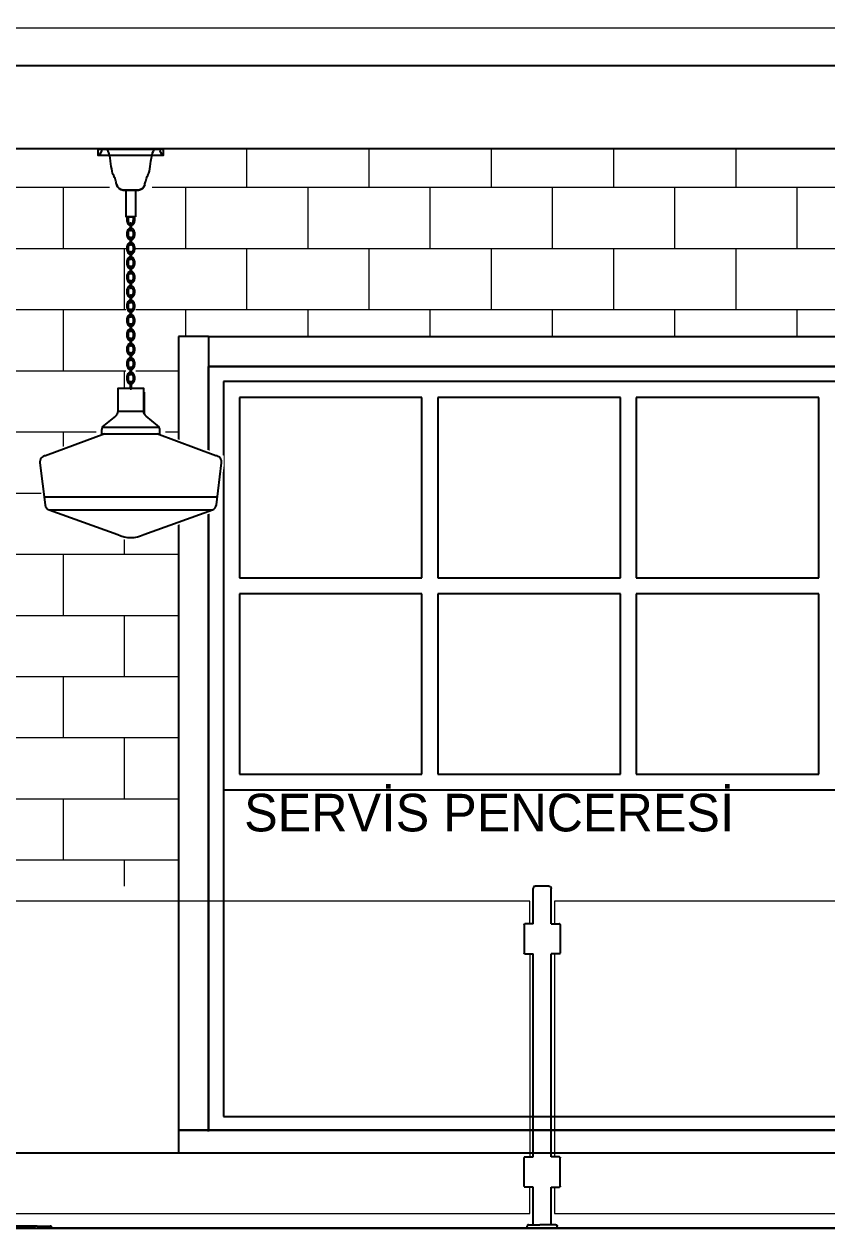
# Model space of a CAD drawing. Header units: millimetres. Extents: x 106699 to 122058, y 158555 to 162844.
# Drawn here: x 108671.4 to 108778.1, y 160834.8 to 160995.9 of the extents above; entities that cross this region are included whole.
import ezdxf

# ---------------------------------------------------------------- set-up
doc = ezdxf.new("R2010")
doc.units = ezdxf.units.MM
for name, color, linetype, lineweight in [('300_Z4_STR_F03$0$AUDIT_D_220920114151-103', 251, 'Continuous', 5), ('ahsap gorunus arka kalın', 43, 'Continuous', 9), ('ahsap kesit on', 40, 'Continuous', 20), ('cam gorunus on', 142, 'Continuous', 15), ('no3_yazı tefriş', 152, 'Continuous', 0)]:
    doc.layers.add(name, color=color, linetype=linetype, lineweight=lineweight)
doc.layers.add('S2000-002 Çizgi', color=7, linetype='Continuous')
doc.styles.get("Standard").update_dxf_attribs({"font": 'arial.ttf'})

# ---------------------------------------------------------------- blocks, each defined once
blk = doc.blocks.new('A$C254879b2')
at = {"layer": 'S2000-002 Çizgi', "color": 8, "true_color": 0x7a7a7a}
for p, q in [((490.53, 210), (486.53, 210)), ((486.53, 210), (486.53, 104.5)), ((490.53, 210), (490.53, 206)), ((490.53, 210), (628.53, 210)), ((490.53, 206), (628.53, 206)), ((490.53, 104.33), (490.53, 206)), ((490.53, 206), (490.53, 104.5)), ((628.53, 206), (490.53, 206)), ((626.53, 204), (492.53, 204)), ((492.53, 204), (492.53, 149.69)), ((626.53, 204), (492.53, 204)), ((492.53, 204), (492.53, 106.33)), ((494.65, 201.88), (494.65, 177.91)), ((518.9, 201.88), (494.65, 201.88)), ((518.9, 177.91), (518.9, 201.88)), ((545.28, 201.88), (521.03, 201.88)), ((521.03, 201.88), (521.03, 177.91)), ((545.28, 177.91), (545.28, 201.88)), ((547.4, 201.88), (547.4, 177.91)), ((571.65, 201.88), (547.4, 201.88)), ((571.65, 177.91), (571.65, 201.88)), ((494.65, 177.91), (518.9, 177.91)), ((521.03, 177.91), (545.28, 177.91)), ((547.4, 177.91), (571.65, 177.91)), ((494.65, 175.79), (494.65, 151.81)), ((518.9, 175.79), (494.65, 175.79)), ((518.9, 151.81), (518.9, 175.79)), ((521.03, 175.79), (521.03, 151.81)), ((545.28, 175.79), (521.03, 175.79)), ((545.28, 151.81), (545.28, 175.79)), ((547.4, 175.79), (547.4, 151.81)), ((571.65, 175.79), (547.4, 175.79)), ((571.65, 151.81), (571.65, 175.79)), ((494.65, 151.81), (518.9, 151.81)), ((521.03, 151.81), (545.28, 151.81)), ((547.4, 151.81), (571.65, 151.81)), ((626.53, 149.69), (492.53, 149.69)), ((492.53, 106.33), (626.53, 106.33)), ((486.53, 104.5), (632.53, 104.5)), ((451.77, 101.5), (672.53, 101.5)), ((467.76, 91.75), (451.77, 91.75)), ((467.54, 91.5), (451.77, 91.5)), ((467.54, 91.5), (469.74, 91.5)), ((467.76, 91.75), (469.49, 91.75)), ((672.33, 91.5), (469.74, 91.5))]:
    blk.add_line(p, q, dxfattribs=at)
blk.add_lwpolyline([(486.53, 101.5), (632.53, 101.5), (632.53, 104.5), (486.53, 104.5)], close=True, dxfattribs=at)
blk.add_arc((469.49, 91.5), 0.25, 359.9938, 90, dxfattribs=at)
blk = doc.blocks.new('A$Cfe531ae8')
for p, q in [((345.11, 136.89), (345.07, 136.83)), ((345.16, 136.93), (345.11, 136.89)), ((345.21, 136.97), (345.16, 136.93)), ((345.21, 136.97), (345.22, 136.97)), ((345.28, 136.99), (345.22, 136.97)), ((345.28, 136.99), (345.31, 136.99)), ((345.34, 137), (345.31, 136.99)), ((347.14, 137), (345.34, 137)), ((347.14, 137), (347.18, 136.99)), ((347.18, 136.99), (347.21, 136.99)), ((347.26, 136.97), (347.21, 136.99)), ((347.26, 136.97), (347.27, 136.97)), ((347.27, 136.97), (347.33, 136.93)), ((347.33, 136.93), (347.38, 136.89)), ((347.38, 136.89), (347.41, 136.83)), ((345.05, 136.77), (345.04, 136.7)), ((345.04, 132), (345.04, 136.7)), ((345.07, 136.83), (345.05, 136.77)), ((347.41, 136.83), (347.43, 136.77)), ((347.43, 136.77), (347.44, 136.7)), ((347.44, 132), (347.44, 136.7)), ((343.84, 131.92), (343.85, 131.94)), ((343.84, 131.9), (343.84, 131.92)), ((343.84, 131.9), (343.84, 128.1)), ((343.85, 131.94), (343.86, 131.96)), ((343.86, 131.96), (343.88, 131.98)), ((343.88, 131.98), (343.9, 131.99)), ((343.91, 131.99), (343.9, 131.99)), ((343.91, 131.99), (343.92, 132)), ((343.93, 132), (343.92, 132)), ((343.93, 132), (343.94, 132)), ((343.94, 132), (343.94, 132)), ((343.95, 132), (343.94, 132)), ((343.95, 132), (343.95, 132)), ((343.95, 132), (343.95, 132)), ((345.04, 132), (343.95, 132)), ((347.44, 132), (348.53, 132)), ((348.53, 132), (348.53, 132)), ((348.53, 132), (348.53, 132)), ((348.53, 132), (348.54, 132)), ((348.54, 132), (348.55, 132)), ((348.56, 132), (348.55, 132)), ((348.57, 131.99), (348.56, 132)), ((348.56, 132), (348.56, 132)), ((348.57, 131.99), (348.59, 131.99)), ((348.6, 131.98), (348.59, 131.99)), ((348.62, 131.96), (348.6, 131.98)), ((348.63, 131.94), (348.62, 131.96)), ((348.64, 131.92), (348.63, 131.94)), ((348.64, 131.9), (348.64, 131.92)), ((348.64, 131.9), (348.64, 128.1)), ((343.84, 128.08), (343.84, 128.1)), ((343.85, 128.06), (343.84, 128.08)), ((343.86, 128.04), (343.85, 128.06)), ((343.88, 128.02), (343.86, 128.04)), ((343.9, 128.01), (343.88, 128.02)), ((343.9, 128.01), (343.92, 128)), ((343.92, 128), (343.94, 128)), ((343.94, 128), (343.94, 128)), ((343.94, 128), (345.04, 128)), ((345.04, 101), (345.04, 128)), ((347.44, 101), (347.44, 128)), ((348.54, 128), (347.44, 128)), ((348.54, 128), (348.55, 128)), ((348.56, 128), (348.55, 128)), ((348.59, 128.01), (348.56, 128)), ((348.59, 128.01), (348.6, 128.02)), ((348.6, 128.02), (348.62, 128.04)), ((348.62, 128.04), (348.63, 128.06)), ((348.63, 128.06), (348.64, 128.08)), ((348.64, 128.08), (348.64, 128.1)), ((343.85, 100.94), (343.84, 100.92)), ((343.84, 100.92), (343.84, 100.9)), ((343.84, 97.1), (343.84, 100.9)), ((343.86, 100.96), (343.85, 100.94)), ((343.88, 100.98), (343.86, 100.96)), ((343.9, 100.99), (343.88, 100.98)), ((343.9, 100.99), (343.92, 101)), ((343.92, 101), (343.94, 101)), ((343.94, 101), (343.94, 101)), ((343.94, 101), (345.04, 101)), ((348.54, 101), (347.44, 101)), ((348.54, 101), (348.55, 101)), ((348.56, 101), (348.55, 101)), ((348.59, 100.99), (348.56, 101)), ((348.59, 100.99), (348.6, 100.98)), ((348.6, 100.98), (348.62, 100.96)), ((348.62, 100.96), (348.63, 100.94)), ((348.63, 100.94), (348.64, 100.92)), ((348.64, 100.92), (348.64, 100.9)), ((348.64, 97.1), (348.64, 100.9)), ((343.84, 97.1), (343.84, 97.08)), ((343.84, 97.08), (343.85, 97.06)), ((343.85, 97.06), (343.86, 97.04)), ((343.86, 97.04), (343.88, 97.02)), ((343.88, 97.02), (343.9, 97.01)), ((343.91, 97.01), (343.9, 97.01)), ((343.91, 97.01), (343.92, 97)), ((343.92, 97), (343.94, 97)), ((343.94, 97), (343.94, 97)), ((343.95, 97), (343.94, 97)), ((343.95, 97), (343.95, 97)), ((343.95, 97), (343.95, 97)), ((345.04, 97), (343.95, 97)), ((343.95, 97), (343.95, 97)), ((345.04, 92), (345.04, 97)), ((347.44, 92), (347.44, 97)), ((347.44, 97), (348.53, 97)), ((348.53, 97), (348.53, 97)), ((348.53, 97), (348.53, 97)), ((348.53, 97), (348.53, 97)), ((348.53, 97), (348.54, 97)), ((348.54, 97), (348.55, 97)), ((348.56, 97), (348.55, 97)), ((348.57, 97.01), (348.56, 97)), ((348.57, 97.01), (348.59, 97.01)), ((348.6, 97.02), (348.59, 97.01)), ((348.62, 97.04), (348.6, 97.02)), ((348.63, 97.06), (348.62, 97.04)), ((348.64, 97.08), (348.63, 97.06)), ((348.64, 97.1), (348.64, 97.08)), ((344.25, 91.84), (344.24, 91.8)), ((344.24, 91.5), (344.24, 91.8)), ((344.26, 91.89), (344.25, 91.84)), ((344.29, 91.92), (344.26, 91.89)), ((344.32, 91.96), (344.29, 91.92)), ((344.36, 91.98), (344.32, 91.96)), ((344.4, 92), (344.36, 91.98)), ((344.44, 92), (344.4, 92)), ((344.44, 92), (345.04, 92)), ((345.04, 92), (345.05, 92)), ((345.05, 92), (345.08, 92)), ((345.08, 92), (345.13, 92)), ((345.13, 92), (345.2, 92)), ((345.2, 92), (345.29, 92)), ((345.29, 92), (345.39, 92)), ((345.39, 92), (345.51, 92)), ((345.51, 92), (345.64, 92)), ((345.64, 92), (345.78, 92)), ((345.78, 92), (345.93, 92)), ((346.09, 92), (345.93, 92)), ((346.24, 92), (346.09, 92)), ((346.4, 92), (346.24, 92)), ((346.55, 92), (346.4, 92)), ((346.7, 92), (346.55, 92)), ((346.84, 92), (346.7, 92)), ((346.97, 92), (346.84, 92)), ((347.09, 92), (346.97, 92)), ((347.19, 92), (347.09, 92)), ((347.28, 92), (347.19, 92)), ((347.35, 92), (347.28, 92)), ((347.4, 92), (347.35, 92)), ((347.43, 92), (347.4, 92)), ((347.44, 92), (347.43, 92)), ((348.04, 92), (347.44, 92)), ((348.04, 92), (348.09, 92)), ((348.09, 92), (348.13, 91.98)), ((348.13, 91.98), (348.17, 91.96)), ((348.17, 91.96), (348.2, 91.92)), ((348.2, 91.92), (348.22, 91.89)), ((348.22, 91.89), (348.24, 91.84)), ((348.24, 91.84), (348.24, 91.8)), ((348.24, 91.5), (348.24, 91.8)), ((521.86, 91.5), (260, 91.5))]:
    blk.add_line(p, q)
at = {"layer": 'cam gorunus on'}
for p, q in [((344.62, 128), (344.62, 101)), ((347.86, 128), (347.86, 101))]:
    blk.add_line(p, q, dxfattribs=at)
for points in [[(344.62, 132), (344.62, 135), (264.62, 135), (264.62, 132)], [(427.86, 132), (427.86, 135), (347.86, 135), (347.86, 132)], [(264.62, 97), (264.62, 93.5), (344.62, 93.5), (344.62, 97)], [(347.86, 97), (347.86, 93.5), (427.86, 93.5), (427.86, 97)]]:
    blk.add_lwpolyline(points, dxfattribs=at)
blk = doc.blocks.new('A$C9395aed9')
for p, q in [((22.12, 80, 0.03), (12.88, 80, 0.03)), ((16.56, 72.06, 0.03), (16.56, 66.87, 0.03)), ((18.44, 72.06, 0.03), (18.44, 66.87, 0.03)), ((16.56, 66.87, 0.03), (18.44, 66.87, 0.03)), ((18.44, 66.87, 0.03), (16.56, 66.87, 0.03)), ((20.13, 28.89), (20.13, 33.11)), ((15, 29.45, -0.95), (20, 29.45, -0.95)), ((12.03, 26.35, -0.95), (22.97, 26.35, -0.95)), ((0.83, 12.94, -0.95), (34.18, 12.94, -0.95)), ((1.75, 10.44, -0.95), (33.26, 10.44, -0.95))]:
    blk.add_line(p, q)
for points, elevation in [([(12.88, 80), (11.88, 80, -0.253769), (11.25, 78.7), (11.25, 79.95), (23.75, 79.95), (23.75, 78.7, -0.253868), (23.13, 80), (22.12, 80)], 0.03), ([(20.2, 73.04, -0.352299), (18.98, 72.06), (16.03, 72.06, -0.352299), (14.8, 73.04)], 0.03), ([(14.8, 73.04, 0.352299), (16.03, 72.06), (18.98, 72.06, 0.352299), (20.2, 73.04)], 0.03), ([(12.5, 25.1), (1.09, 20.88, 0.414214), (0.01, 19.48), (1.02, 11.42, 0.26287), (1.75, 10.44), (15, 5.72, 0.25), (20, 5.72), (33.26, 10.44, 0.26287), (33.99, 11.42), (35, 19.48, 0.414214), (33.91, 20.88), (22.5, 25.1)], -0.95)]:
    blk.add_lwpolyline(points, format="xyb", dxfattribs=dict(elevation=elevation))
at = {"elevation": 0.03}
blk.add_lwpolyline([(23.75, 78.7), (11.25, 78.7), (11.25, 79.95), (23.75, 79.95)], close=True, dxfattribs=at)
at = {"elevation": -0.95}
for points in [[(17.38, 65.6), (17.38, 64.35, 0.414214), (17.45, 64.28), (17.55, 64.28, 0.414214), (17.62, 64.35), (17.62, 65.6, 0.414214), (17.55, 65.67), (17.45, 65.67, 0.414214)], [(17.38, 62.82), (17.38, 61.58, 0.414214), (17.45, 61.51), (17.55, 61.51, 0.414214), (17.62, 61.58), (17.62, 62.82, 0.414214), (17.55, 62.89), (17.45, 62.89, 0.414214)], [(17.38, 60.04), (17.38, 58.8, 0.414214), (17.45, 58.73), (17.55, 58.73, 0.414214), (17.62, 58.8), (17.62, 60.04, 0.414214), (17.55, 60.12), (17.45, 60.12, 0.414214)], [(17.38, 57.27), (17.38, 56.02, 0.414214), (17.45, 55.95), (17.55, 55.95, 0.414214), (17.62, 56.02), (17.62, 57.27, 0.414214), (17.55, 57.34), (17.45, 57.34, 0.414214)], [(17.38, 54.49), (17.38, 53.25, 0.414214), (17.45, 53.18), (17.55, 53.18, 0.414214), (17.62, 53.25), (17.62, 54.49, 0.414214), (17.55, 54.56), (17.45, 54.56, 0.414214)], [(17.38, 51.71), (17.38, 50.47, 0.414214), (17.45, 50.4), (17.55, 50.4, 0.414214), (17.62, 50.47), (17.62, 51.71, 0.414214), (17.55, 51.79), (17.45, 51.79, 0.414214)], [(17.38, 48.94), (17.38, 47.69, 0.414214), (17.45, 47.62), (17.55, 47.62, 0.414214), (17.62, 47.69), (17.62, 48.94, 0.414214), (17.55, 49.01), (17.45, 49.01, 0.414214)], [(17.38, 46.16), (17.38, 44.92, 0.414214), (17.45, 44.85), (17.55, 44.85, 0.414214), (17.62, 44.92), (17.62, 46.16, 0.414214), (17.55, 46.23), (17.45, 46.23, 0.414214)], [(17.38, 43.39), (17.38, 42.14, 0.414214), (17.45, 42.07), (17.55, 42.07, 0.414214), (17.62, 42.14), (17.62, 43.39, 0.414214), (17.55, 43.46), (17.45, 43.46, 0.414214)], [(17.38, 40.61), (17.38, 39.37, 0.414214), (17.45, 39.29), (17.55, 39.29, 0.414214), (17.62, 39.37), (17.62, 40.61, 0.414214), (17.55, 40.68), (17.45, 40.68, 0.414214)], [(17.38, 37.83), (17.38, 36.59, 0.414214), (17.45, 36.52), (17.55, 36.52, 0.414214), (17.62, 36.59), (17.62, 37.83, 0.414214), (17.55, 37.9), (17.45, 37.9, 0.414214)], [(17.38, 35.06), (17.38, 33.81, 0.414214), (17.45, 33.74), (17.55, 33.74, 0.414214), (17.62, 33.81), (17.62, 35.06, 0.414214), (17.55, 35.13), (17.45, 35.13, 0.414214)], [(15, 29.45, -0.227838), (14.53, 28.47), (12.34, 26.72, 0.227838), (11.88, 25.75), (11.88, 25.1), (23.13, 25.1), (23.13, 25.75, 0.227838), (22.66, 26.72), (20.47, 28.47, -0.227838), (20, 29.45), (20, 33.85), (15, 33.85)]]:
    blk.add_lwpolyline(points, format="xyb", close=True, dxfattribs=at)
at = {"extrusion": (0, 0, -1)}
for centre, start_param, end_param in [((17.5, 66.36, -0.95), 3.405351, 5.290625), ((17.5, 66.36, -0.95), 0.992561, 2.877835), ((17.5, 63.59, -0.95), 3.405351, 6.019427), ((17.5, 63.59, -0.95), 0.263758, 2.877835), ((17.5, 60.81, -0.95), 3.405351, 6.019427), ((17.5, 60.81, -0.95), 0.263758, 2.877835), ((17.5, 58.03, -0.95), 3.405351, 6.019427), ((17.5, 58.03, -0.95), 0.263758, 2.877835), ((17.5, 55.26, -0.95), 3.405351, 6.019427), ((17.5, 55.26, -0.95), 0.263758, 2.877835), ((17.5, 52.48, -0.95), 3.405351, 6.019427), ((17.5, 52.48, -0.95), 0.263758, 2.877835), ((17.5, 49.7, -0.95), 3.405351, 6.019427), ((17.5, 49.7, -0.95), 0.263758, 2.877835), ((17.5, 46.93, -0.95), 3.405351, 6.019427), ((17.5, 46.93, -0.95), 0.263758, 2.877835), ((17.5, 44.15, -0.95), 3.405351, 6.019427), ((17.5, 44.15, -0.95), 0.263758, 2.877835), ((17.5, 41.38, -0.95), 3.405351, 6.019427), ((17.5, 41.38, -0.95), 0.263758, 2.877835), ((17.5, 38.6, -0.95), 3.405351, 6.019427), ((17.5, 38.6, -0.95), 0.263758, 2.877835), ((17.5, 35.82, -0.95), 3.405351, 6.019427), ((17.5, 35.82, -0.95), 0.263758, 2.877835)]:
    blk.add_ellipse(centre, major_axis=(0, 0.935), ratio=0.494742, start_param=start_param, end_param=end_param, dxfattribs=at)
for points, knots in [([(14.8, 73.04, 0.03), (14.75, 73.29, 0.03), (14.61, 73.85, 0.03), (14.3, 74.82, 0.03), (13.93, 75.17, 0.03), (13.57, 78.07, 0.03), (13.3, 79.37, 0.03), (12.97, 79.86, 0.03), (12.88, 80, 0.03)], [0.403662, 0.403662, 0.403662, 0.403662, 0.710546, 1.090047, 1.568727, 1.932922, 2.4378, 2.637021, 2.637021, 2.637021, 2.637021]), ([(20.2, 73.04, 0.03), (20.25, 73.29, 0.03), (20.39, 73.85, 0.03), (20.7, 74.82, 0.03), (21.07, 75.17, 0.03), (21.43, 78.07, 0.03), (21.7, 79.37, 0.03), (22.03, 79.86, 0.03), (22.12, 80, 0.03)], [0.403662, 0.403662, 0.403662, 0.403662, 0.710546, 1.090047, 1.568727, 1.932922, 2.4378, 2.637021, 2.637021, 2.637021, 2.637021]), ([(17.38, 65.2, -0.95), (17.32, 65.22, -0.95), (17.26, 65.25, -0.95), (17.11, 65.35, -0.95), (17.04, 65.44, -0.95), (16.87, 65.76, -0.95), (16.81, 66.02, -0.95), (16.79, 66.49, -0.95), (16.81, 66.69, -0.95), (16.86, 66.87, -0.95)], [3.271885, 3.271885, 3.271885, 3.271885, 3.472266, 3.472266, 3.871195, 3.871195, 4.638602, 4.638602, 5.212436, 5.212436, 5.212436, 5.212436]), ([(18.14, 66.87, -0.95), (18.17, 66.78, -0.95), (18.18, 66.67, -0.95), (18.22, 66.31, -0.95), (18.2, 66.05, -0.95), (18.08, 65.64, -0.95), (18, 65.48, -0.95), (17.81, 65.29, -0.95), (17.72, 65.23, -0.95), (17.62, 65.2, -0.95)], [7.353843, 7.353843, 7.353843, 7.353843, 7.66135, 7.66135, 8.389874, 8.389874, 8.957592, 8.957592, 9.295507, 9.295507, 9.295507, 9.295507]), ([(17.38, 62.43, -0.95), (17.32, 62.44, -0.95), (17.26, 62.47, -0.95), (17.11, 62.57, -0.95), (17.04, 62.67, -0.95), (16.87, 62.98, -0.95), (16.81, 63.24, -0.95), (16.79, 63.78, -0.95), (16.83, 64.05, -0.95), (16.98, 64.42, -0.95), (17.06, 64.55, -0.95), (17.24, 64.69, -0.95), (17.31, 64.73, -0.95), (17.38, 64.75, -0.95)], [3.271885, 3.271885, 3.271885, 3.271885, 3.472266, 3.472266, 3.871195, 3.871195, 4.638602, 4.638602, 5.406008, 5.406008, 5.906148, 5.906148, 6.153282, 6.153282, 6.153282, 6.153282]), ([(17.62, 64.75, -0.95), (17.68, 64.73, -0.95), (17.73, 64.71, -0.95), (17.86, 64.62, -0.95), (17.93, 64.55, -0.95), (18.1, 64.28, -0.95), (18.17, 64.04, -0.95), (18.22, 63.54, -0.95), (18.2, 63.27, -0.95), (18.08, 62.86, -0.95), (18, 62.7, -0.95), (17.81, 62.51, -0.95), (17.72, 62.45, -0.95), (17.62, 62.43, -0.95)], [6.412731, 6.412731, 6.412731, 6.412731, 6.608005, 6.608005, 6.932825, 6.932825, 7.66135, 7.66135, 8.389874, 8.389874, 8.957592, 8.957592, 9.295507, 9.295507, 9.295507, 9.295507]), ([(17.38, 59.65, -0.95), (17.32, 59.67, -0.95), (17.26, 59.69, -0.95), (17.11, 59.8, -0.95), (17.04, 59.89, -0.95), (16.87, 60.2, -0.95), (16.81, 60.46, -0.95), (16.79, 61, -0.95), (16.83, 61.28, -0.95), (16.98, 61.65, -0.95), (17.06, 61.78, -0.95), (17.24, 61.92, -0.95), (17.31, 61.95, -0.95), (17.38, 61.97, -0.95)], [3.271885, 3.271885, 3.271885, 3.271885, 3.472266, 3.472266, 3.871195, 3.871195, 4.638602, 4.638602, 5.406008, 5.406008, 5.906148, 5.906148, 6.153282, 6.153282, 6.153282, 6.153282]), ([(17.62, 61.97, -0.95), (17.68, 61.96, -0.95), (17.73, 61.93, -0.95), (17.86, 61.84, -0.95), (17.93, 61.77, -0.95), (18.1, 61.5, -0.95), (18.17, 61.27, -0.95), (18.22, 60.76, -0.95), (18.2, 60.5, -0.95), (18.08, 60.09, -0.95), (18, 59.93, -0.95), (17.81, 59.74, -0.95), (17.72, 59.68, -0.95), (17.62, 59.65, -0.95)], [6.412731, 6.412731, 6.412731, 6.412731, 6.608005, 6.608005, 6.932825, 6.932825, 7.66135, 7.66135, 8.389874, 8.389874, 8.957592, 8.957592, 9.295507, 9.295507, 9.295507, 9.295507]), ([(17.38, 56.87, -0.95), (17.32, 56.89, -0.95), (17.26, 56.92, -0.95), (17.11, 57.02, -0.95), (17.04, 57.11, -0.95), (16.87, 57.43, -0.95), (16.81, 57.69, -0.95), (16.79, 58.23, -0.95), (16.83, 58.5, -0.95), (16.98, 58.87, -0.95), (17.06, 59, -0.95), (17.24, 59.14, -0.95), (17.31, 59.18, -0.95), (17.38, 59.2, -0.95)], [3.271885, 3.271885, 3.271885, 3.271885, 3.472266, 3.472266, 3.871195, 3.871195, 4.638602, 4.638602, 5.406008, 5.406008, 5.906148, 5.906148, 6.153282, 6.153282, 6.153282, 6.153282]), ([(17.62, 59.2, -0.95), (17.68, 59.18, -0.95), (17.73, 59.15, -0.95), (17.86, 59.07, -0.95), (17.93, 58.99, -0.95), (18.1, 58.73, -0.95), (18.17, 58.49, -0.95), (18.22, 57.98, -0.95), (18.2, 57.72, -0.95), (18.08, 57.31, -0.95), (18, 57.15, -0.95), (17.81, 56.96, -0.95), (17.72, 56.9, -0.95), (17.62, 56.87, -0.95)], [6.412731, 6.412731, 6.412731, 6.412731, 6.608005, 6.608005, 6.932825, 6.932825, 7.66135, 7.66135, 8.389874, 8.389874, 8.957592, 8.957592, 9.295507, 9.295507, 9.295507, 9.295507]), ([(17.38, 54.1, -0.95), (17.32, 54.11, -0.95), (17.26, 54.14, -0.95), (17.11, 54.24, -0.95), (17.04, 54.34, -0.95), (16.87, 54.65, -0.95), (16.81, 54.91, -0.95), (16.79, 55.45, -0.95), (16.83, 55.72, -0.95), (16.98, 56.09, -0.95), (17.06, 56.22, -0.95), (17.24, 56.36, -0.95), (17.31, 56.4, -0.95), (17.38, 56.42, -0.95)], [3.271885, 3.271885, 3.271885, 3.271885, 3.472266, 3.472266, 3.871195, 3.871195, 4.638602, 4.638602, 5.406008, 5.406008, 5.906148, 5.906148, 6.153282, 6.153282, 6.153282, 6.153282]), ([(17.62, 56.42, -0.95), (17.68, 56.4, -0.95), (17.73, 56.38, -0.95), (17.86, 56.29, -0.95), (17.93, 56.22, -0.95), (18.1, 55.95, -0.95), (18.17, 55.71, -0.95), (18.22, 55.21, -0.95), (18.2, 54.94, -0.95), (18.08, 54.53, -0.95), (18, 54.37, -0.95), (17.81, 54.18, -0.95), (17.72, 54.12, -0.95), (17.62, 54.1, -0.95)], [6.412731, 6.412731, 6.412731, 6.412731, 6.608005, 6.608005, 6.932825, 6.932825, 7.66135, 7.66135, 8.389874, 8.389874, 8.957592, 8.957592, 9.295507, 9.295507, 9.295507, 9.295507]), ([(17.38, 51.32, -0.95), (17.32, 51.34, -0.95), (17.26, 51.36, -0.95), (17.11, 51.47, -0.95), (17.04, 51.56, -0.95), (16.87, 51.87, -0.95), (16.81, 52.13, -0.95), (16.79, 52.67, -0.95), (16.83, 52.95, -0.95), (16.98, 53.32, -0.95), (17.06, 53.45, -0.95), (17.24, 53.59, -0.95), (17.31, 53.62, -0.95), (17.38, 53.64, -0.95)], [3.271885, 3.271885, 3.271885, 3.271885, 3.472266, 3.472266, 3.871195, 3.871195, 4.638602, 4.638602, 5.406008, 5.406008, 5.906148, 5.906148, 6.153282, 6.153282, 6.153282, 6.153282]), ([(17.62, 53.64, -0.95), (17.68, 53.63, -0.95), (17.73, 53.6, -0.95), (17.86, 53.51, -0.95), (17.93, 53.44, -0.95), (18.1, 53.17, -0.95), (18.17, 52.94, -0.95), (18.22, 52.43, -0.95), (18.2, 52.17, -0.95), (18.08, 51.76, -0.95), (18, 51.6, -0.95), (17.81, 51.41, -0.95), (17.72, 51.35, -0.95), (17.62, 51.32, -0.95)], [6.412731, 6.412731, 6.412731, 6.412731, 6.608005, 6.608005, 6.932825, 6.932825, 7.66135, 7.66135, 8.389874, 8.389874, 8.957592, 8.957592, 9.295507, 9.295507, 9.295507, 9.295507]), ([(17.38, 48.54, -0.95), (17.32, 48.56, -0.95), (17.26, 48.59, -0.95), (17.11, 48.69, -0.95), (17.04, 48.78, -0.95), (16.87, 49.1, -0.95), (16.81, 49.36, -0.95), (16.79, 49.9, -0.95), (16.83, 50.17, -0.95), (16.98, 50.54, -0.95), (17.06, 50.67, -0.95), (17.24, 50.81, -0.95), (17.31, 50.85, -0.95), (17.38, 50.87, -0.95)], [3.271885, 3.271885, 3.271885, 3.271885, 3.472266, 3.472266, 3.871195, 3.871195, 4.638602, 4.638602, 5.406008, 5.406008, 5.906148, 5.906148, 6.153282, 6.153282, 6.153282, 6.153282]), ([(17.62, 50.87, -0.95), (17.68, 50.85, -0.95), (17.73, 50.82, -0.95), (17.86, 50.74, -0.95), (17.93, 50.66, -0.95), (18.1, 50.4, -0.95), (18.17, 50.16, -0.95), (18.22, 49.65, -0.95), (18.2, 49.39, -0.95), (18.08, 48.98, -0.95), (18, 48.82, -0.95), (17.81, 48.63, -0.95), (17.72, 48.57, -0.95), (17.62, 48.54, -0.95)], [6.412731, 6.412731, 6.412731, 6.412731, 6.608005, 6.608005, 6.932825, 6.932825, 7.66135, 7.66135, 8.389874, 8.389874, 8.957592, 8.957592, 9.295507, 9.295507, 9.295507, 9.295507]), ([(17.38, 45.77, -0.95), (17.32, 45.78, -0.95), (17.26, 45.81, -0.95), (17.11, 45.91, -0.95), (17.04, 46.01, -0.95), (16.87, 46.32, -0.95), (16.81, 46.58, -0.95), (16.79, 47.12, -0.95), (16.83, 47.39, -0.95), (16.98, 47.76, -0.95), (17.06, 47.89, -0.95), (17.24, 48.03, -0.95), (17.31, 48.07, -0.95), (17.38, 48.09, -0.95)], [3.271885, 3.271885, 3.271885, 3.271885, 3.472266, 3.472266, 3.871195, 3.871195, 4.638602, 4.638602, 5.406008, 5.406008, 5.906148, 5.906148, 6.153282, 6.153282, 6.153282, 6.153282]), ([(17.62, 48.09, -0.95), (17.68, 48.07, -0.95), (17.73, 48.05, -0.95), (17.86, 47.96, -0.95), (17.93, 47.89, -0.95), (18.1, 47.62, -0.95), (18.17, 47.38, -0.95), (18.22, 46.88, -0.95), (18.2, 46.61, -0.95), (18.08, 46.2, -0.95), (18, 46.04, -0.95), (17.81, 45.85, -0.95), (17.72, 45.79, -0.95), (17.62, 45.77, -0.95)], [6.412731, 6.412731, 6.412731, 6.412731, 6.608005, 6.608005, 6.932825, 6.932825, 7.66135, 7.66135, 8.389874, 8.389874, 8.957592, 8.957592, 9.295507, 9.295507, 9.295507, 9.295507]), ([(17.38, 42.99, -0.95), (17.32, 43.01, -0.95), (17.26, 43.03, -0.95), (17.11, 43.14, -0.95), (17.04, 43.23, -0.95), (16.87, 43.54, -0.95), (16.81, 43.8, -0.95), (16.79, 44.34, -0.95), (16.83, 44.62, -0.95), (16.98, 44.99, -0.95), (17.06, 45.12, -0.95), (17.24, 45.26, -0.95), (17.31, 45.29, -0.95), (17.38, 45.31, -0.95)], [3.271885, 3.271885, 3.271885, 3.271885, 3.472266, 3.472266, 3.871195, 3.871195, 4.638602, 4.638602, 5.406008, 5.406008, 5.906148, 5.906148, 6.153282, 6.153282, 6.153282, 6.153282]), ([(17.62, 45.31, -0.95), (17.68, 45.3, -0.95), (17.73, 45.27, -0.95), (17.86, 45.18, -0.95), (17.93, 45.11, -0.95), (18.1, 44.84, -0.95), (18.17, 44.61, -0.95), (18.22, 44.1, -0.95), (18.2, 43.84, -0.95), (18.08, 43.43, -0.95), (18, 43.27, -0.95), (17.81, 43.08, -0.95), (17.72, 43.02, -0.95), (17.62, 42.99, -0.95)], [6.412731, 6.412731, 6.412731, 6.412731, 6.608005, 6.608005, 6.932825, 6.932825, 7.66135, 7.66135, 8.389874, 8.389874, 8.957592, 8.957592, 9.295507, 9.295507, 9.295507, 9.295507]), ([(17.38, 40.22, -0.95), (17.32, 40.23, -0.95), (17.26, 40.26, -0.95), (17.11, 40.36, -0.95), (17.04, 40.45, -0.95), (16.87, 40.77, -0.95), (16.81, 41.03, -0.95), (16.79, 41.57, -0.95), (16.83, 41.84, -0.95), (16.98, 42.21, -0.95), (17.06, 42.34, -0.95), (17.24, 42.48, -0.95), (17.31, 42.52, -0.95), (17.38, 42.54, -0.95)], [3.271885, 3.271885, 3.271885, 3.271885, 3.472266, 3.472266, 3.871195, 3.871195, 4.638602, 4.638602, 5.406008, 5.406008, 5.906148, 5.906148, 6.153282, 6.153282, 6.153282, 6.153282]), ([(17.62, 42.54, -0.95), (17.68, 42.52, -0.95), (17.73, 42.49, -0.95), (17.86, 42.41, -0.95), (17.93, 42.33, -0.95), (18.1, 42.07, -0.95), (18.17, 41.83, -0.95), (18.22, 41.33, -0.95), (18.2, 41.06, -0.95), (18.08, 40.65, -0.95), (18, 40.49, -0.95), (17.81, 40.3, -0.95), (17.72, 40.24, -0.95), (17.62, 40.21, -0.95)], [6.412731, 6.412731, 6.412731, 6.412731, 6.608005, 6.608005, 6.932825, 6.932825, 7.66135, 7.66135, 8.389874, 8.389874, 8.957592, 8.957592, 9.295507, 9.295507, 9.295507, 9.295507]), ([(17.38, 37.44, -0.95), (17.32, 37.45, -0.95), (17.26, 37.48, -0.95), (17.11, 37.58, -0.95), (17.04, 37.68, -0.95), (16.87, 37.99, -0.95), (16.81, 38.25, -0.95), (16.79, 38.79, -0.95), (16.83, 39.06, -0.95), (16.98, 39.43, -0.95), (17.06, 39.56, -0.95), (17.24, 39.7, -0.95), (17.31, 39.74, -0.95), (17.38, 39.76, -0.95)], [3.271885, 3.271885, 3.271885, 3.271885, 3.472266, 3.472266, 3.871195, 3.871195, 4.638602, 4.638602, 5.406008, 5.406008, 5.906148, 5.906148, 6.153282, 6.153282, 6.153282, 6.153282]), ([(17.62, 39.76, -0.95), (17.68, 39.74, -0.95), (17.73, 39.72, -0.95), (17.86, 39.63, -0.95), (17.93, 39.56, -0.95), (18.1, 39.29, -0.95), (18.17, 39.05, -0.95), (18.22, 38.55, -0.95), (18.2, 38.28, -0.95), (18.08, 37.87, -0.95), (18, 37.71, -0.95), (17.81, 37.52, -0.95), (17.72, 37.46, -0.95), (17.62, 37.44, -0.95)], [6.412731, 6.412731, 6.412731, 6.412731, 6.608005, 6.608005, 6.932825, 6.932825, 7.66135, 7.66135, 8.389874, 8.389874, 8.957592, 8.957592, 9.295507, 9.295507, 9.295507, 9.295507]), ([(17.38, 34.66, -0.95), (17.32, 34.68, -0.95), (17.26, 34.7, -0.95), (17.11, 34.81, -0.95), (17.04, 34.9, -0.95), (16.87, 35.21, -0.95), (16.81, 35.47, -0.95), (16.79, 36.01, -0.95), (16.83, 36.29, -0.95), (16.98, 36.66, -0.95), (17.06, 36.79, -0.95), (17.24, 36.93, -0.95), (17.31, 36.96, -0.95), (17.38, 36.98, -0.95)], [3.271885, 3.271885, 3.271885, 3.271885, 3.472266, 3.472266, 3.871195, 3.871195, 4.638602, 4.638602, 5.406008, 5.406008, 5.906148, 5.906148, 6.153282, 6.153282, 6.153282, 6.153282]), ([(17.62, 36.98, -0.95), (17.68, 36.97, -0.95), (17.73, 36.94, -0.95), (17.86, 36.85, -0.95), (17.93, 36.78, -0.95), (18.1, 36.51, -0.95), (18.17, 36.28, -0.95), (18.22, 35.77, -0.95), (18.2, 35.51, -0.95), (18.08, 35.1, -0.95), (18, 34.94, -0.95), (17.81, 34.75, -0.95), (17.72, 34.69, -0.95), (17.62, 34.66, -0.95)], [6.412731, 6.412731, 6.412731, 6.412731, 6.608005, 6.608005, 6.932825, 6.932825, 7.66135, 7.66135, 8.389874, 8.389874, 8.957592, 8.957592, 9.295507, 9.295507, 9.295507, 9.295507])]:
    blk.add_open_spline(points, degree=3, knots=knots)

msp = doc.modelspace()

# ---------------------------------------------------------------- hatches: boundary and pattern name
at = {"layer": 'ahsap gorunus arka kalın', "true_color": 0xc3d8cc}
h = msp.add_hatch(dxfattribs=at)
h.set_pattern_fill('AR-B816', color=254, scale=0.04)
h.set_pattern_definition([(0, (-11544.62, 998.902), (0, 8.128), []), (90, (-11544.62, 998.902), (-8.128, 8.128), [8.128, -8.128])])
edge = h.paths.add_edge_path()
edge.add_line((108293.17, 160954.38), (108403.17, 160954.38))
edge.add_line((108403.17, 160954.38), (108403.17, 160822.32))
edge.add_line((108403.17, 160822.32), (108406.85, 160822.32))
edge.add_line((108406.85, 160822.32), (108406.85, 160917.37))
edge.add_line((108406.85, 160917.37), (108409.39, 160917.37))
edge.add_line((108409.39, 160917.37), (108467.33, 160917.37))
edge.add_line((108467.33, 160917.37), (108469.96, 160917.37))
edge.add_line((108469.96, 160917.37), (108469.96, 160903.01))
edge.add_line((108469.96, 160903.01), (108469.96, 160881.28))
edge.add_line((108469.96, 160881.28), (108484.09, 160881.28))
edge.add_line((108484.09, 160881.28), (108484.09, 160845.87))
edge.add_line((108484.09, 160845.87), (108496.4, 160845.87))
edge.add_line((108496.4, 160845.87), (108496.4, 160881.32))
edge.add_line((108496.4, 160881.32), (108502.92, 160881.32))
edge.add_line((108502.92, 160881.32), (108502.92, 160890.87))
edge.add_line((108502.92, 160890.87), (108497.92, 160890.87))
edge.add_line((108497.92, 160890.87), (108497.24, 160890.87))
edge.add_line((108497.24, 160890.87), (108497.18, 160891.02))
edge.add_line((108497.18, 160891.02), (108497.16, 160891.29))
edge.add_line((108497.16, 160891.29), (108496.88, 160891.31))
edge.add_line((108496.88, 160891.31), (108496.64, 160891.46))
edge.add_line((108496.64, 160891.46), (108496.52, 160891.68))
edge.add_line((108496.52, 160891.68), (108496.4, 160892.32))
edge.add_line((108496.4, 160892.32), (108496.39, 160892.37))
edge.add_line((108496.39, 160892.37), (108496.37, 160892.42))
edge.add_line((108496.37, 160892.42), (108496.35, 160892.47))
edge.add_line((108496.35, 160892.47), (108496.33, 160892.52))
edge.add_line((108496.33, 160892.52), (108496.31, 160892.57))
edge.add_line((108496.31, 160892.57), (108496.28, 160892.62))
edge.add_line((108496.28, 160892.62), (108496.25, 160892.66))
edge.add_line((108496.25, 160892.66), (108496.21, 160892.71))
edge.add_line((108496.21, 160892.71), (108496.18, 160892.75))
edge.add_line((108496.18, 160892.75), (108496.14, 160892.78))
edge.add_line((108496.14, 160892.78), (108496.07, 160892.83))
edge.add_line((108496.07, 160892.83), (108495.97, 160892.9))
edge.add_line((108495.97, 160892.9), (108495.82, 160893.1))
edge.add_line((108495.82, 160893.1), (108495.78, 160893.23))
edge.add_line((108495.78, 160893.23), (108665.07, 160893.23))
edge.add_line((108665.07, 160893.23), (108665.07, 160893.23))
edge.add_line((108665.07, 160893.23), (108664.97, 160893))
edge.add_line((108664.97, 160893), (108664.85, 160892.9))
edge.add_line((108664.85, 160892.9), (108664.65, 160892.72))
edge.add_line((108664.65, 160892.72), (108664.63, 160892.71))
edge.add_line((108664.63, 160892.71), (108664.6, 160892.66))
edge.add_line((108664.6, 160892.66), (108664.57, 160892.62))
edge.add_line((108664.57, 160892.62), (108664.54, 160892.57))
edge.add_line((108664.54, 160892.57), (108664.51, 160892.52))
edge.add_line((108664.51, 160892.52), (108664.49, 160892.47))
edge.add_line((108664.49, 160892.47), (108664.47, 160892.42))
edge.add_line((108664.47, 160892.42), (108664.45, 160892.37))
edge.add_line((108664.45, 160892.37), (108664.44, 160892.32))
edge.add_line((108664.44, 160892.32), (108664.32, 160891.64))
edge.add_line((108664.32, 160891.64), (108664.15, 160891.41))
edge.add_line((108664.15, 160891.41), (108663.93, 160891.3))
edge.add_line((108663.93, 160891.3), (108663.68, 160891.29))
edge.add_line((108663.68, 160891.29), (108663.66, 160890.93))
edge.add_line((108663.66, 160890.93), (108663.52, 160890.87))
edge.add_line((108663.52, 160890.87), (108662.92, 160890.87))
edge.add_line((108662.92, 160890.87), (108657.92, 160890.87))
edge.add_line((108657.92, 160890.87), (108657.92, 160881.34))
edge.add_line((108657.92, 160881.34), (108657.98, 160881.32))
edge.add_line((108657.98, 160881.32), (108691.92, 160881.32))
edge.add_line((108691.92, 160881.32), (108691.92, 160929.37))
edge.add_line((108691.92, 160929.37), (108685.58, 160927.09))
edge.add_line((108685.58, 160927.09), (108674.39, 160931.1))
edge.add_line((108674.39, 160931.1), (108673.9, 160931.79))
edge.add_line((108673.9, 160931.79), (108673.23, 160937.29))
edge.add_line((108673.23, 160937.29), (108673.23, 160938.53))
edge.add_line((108673.23, 160938.53), (108680.99, 160941.3))
edge.add_line((108680.99, 160941.3), (108680.99, 160942.26))
edge.add_line((108680.99, 160942.26), (108683.85, 160944.44))
edge.add_line((108683.85, 160944.44), (108683.85, 160947.47))
edge.add_line((108683.85, 160947.47), (108684.93, 160947.47))
edge.add_line((108684.93, 160947.47), (108684.93, 160973.84))
edge.add_line((108684.93, 160973.84), (108686.6, 160973.84))
edge.add_arc((108686.6, 160974.7), 0.863, 270, 347.6289)
edge.add_spline(control_points=[(108687.44, 160974.52), (108687.48, 160974.69), (108687.57, 160975.08), (108687.79, 160975.74), (108688.04, 160975.98), (108688.24, 160977.58), (108688.35, 160978.21), (108688.39, 160978.42)], knot_values=[0.403662, 0.403662, 0.403662, 0.403662, 0.710546, 1.090047, 1.568727, 1.932922, 2.167118, 2.167118, 2.167118, 2.167118], degree=3, periodic=0)
edge.add_line((108688.39, 160978.42), (108688.39, 160978.42))
edge.add_line((108688.39, 160978.42), (108681.27, 160978.42))
edge.add_line((108681.27, 160978.42), (108681.27, 160979.32))
edge.add_line((108681.27, 160979.32), (108529.89, 160979.32))
edge.add_line((108529.89, 160979.32), (108529.89, 160978.42))
edge.add_line((108529.89, 160978.42), (108528.39, 160978.42))
edge.add_line((108528.39, 160978.42), (108528.39, 160973.84))
edge.add_line((108528.39, 160973.84), (108526.23, 160973.84))
edge.add_line((108526.23, 160973.84), (108526.23, 160970.26))
edge.add_line((108526.23, 160970.26), (108526.22, 160947.47))
edge.add_line((108526.22, 160947.47), (108527.3, 160947.47))
edge.add_line((108527.3, 160947.47), (108527.3, 160944.44))
edge.add_arc((108528.17, 160944.44), 0.863, 180, 220.7053)
edge.add_line((108527.51, 160943.88), (108665.3, 160943.88))
edge.add_line((108665.3, 160943.88), (108665.3, 160943.24))
edge.add_line((108665.3, 160943.24), (108665.07, 160943.24))
edge.add_line((108665.07, 160943.24), (108664.97, 160943.01))
edge.add_line((108664.97, 160943.01), (108664.85, 160942.9))
edge.add_line((108664.85, 160942.9), (108664.65, 160942.73))
edge.add_line((108664.65, 160942.73), (108664.63, 160942.71))
edge.add_line((108664.63, 160942.71), (108664.6, 160942.67))
edge.add_line((108664.6, 160942.67), (108664.57, 160942.62))
edge.add_line((108664.57, 160942.62), (108664.54, 160942.57))
edge.add_line((108664.54, 160942.57), (108664.51, 160942.53))
edge.add_line((108664.51, 160942.53), (108664.49, 160942.48))
edge.add_line((108664.49, 160942.48), (108664.47, 160942.42))
edge.add_line((108664.47, 160942.42), (108664.45, 160942.37))
edge.add_line((108664.45, 160942.37), (108664.44, 160942.32))
edge.add_line((108664.44, 160942.32), (108664.32, 160941.64))
edge.add_line((108664.32, 160941.64), (108664.15, 160941.41))
edge.add_line((108664.15, 160941.41), (108663.93, 160941.3))
edge.add_line((108663.93, 160941.3), (108663.68, 160941.29))
edge.add_line((108663.68, 160941.29), (108663.66, 160940.93))
edge.add_line((108663.66, 160940.93), (108663.52, 160940.88))
edge.add_line((108663.52, 160940.88), (108662.92, 160940.88))
edge.add_line((108662.92, 160940.88), (108657.92, 160940.88))
edge.add_line((108657.92, 160940.88), (108657.92, 160917.88))
edge.add_line((108657.92, 160917.88), (108657.73, 160917.88))
edge.add_line((108657.73, 160917.88), (108657.53, 160917.88))
edge.add_line((108657.53, 160917.88), (108655.42, 160917.88))
edge.add_line((108655.42, 160917.88), (108655.21, 160917.88))
edge.add_line((108655.21, 160917.88), (108655.03, 160917.88))
edge.add_line((108655.03, 160917.88), (108654.97, 160917.88))
edge.add_line((108654.97, 160917.88), (108654.92, 160917.88))
edge.add_line((108654.92, 160917.88), (108654.92, 160940.88))
edge.add_line((108654.92, 160940.88), (108531.36, 160940.88))
edge.add_line((108531.36, 160940.88), (108537.93, 160938.53))
edge.add_line((108537.93, 160938.53), (108537.93, 160937.29))
edge.add_line((108537.93, 160937.29), (108537.26, 160931.79))
edge.add_line((108537.26, 160931.79), (108536.77, 160931.1))
edge.add_line((108536.77, 160931.1), (108525.58, 160927.09))
edge.add_line((108525.58, 160927.09), (108514.39, 160931.1))
edge.add_line((108514.39, 160931.1), (108513.9, 160931.79))
edge.add_line((108513.9, 160931.79), (108513.23, 160937.29))
edge.add_line((108513.23, 160937.29), (108513.23, 160938.53))
edge.add_line((108513.23, 160938.53), (108519.79, 160940.88))
edge.add_line((108519.79, 160940.88), (108505.92, 160940.88))
edge.add_line((108505.92, 160940.88), (108505.92, 160917.88))
edge.add_line((108505.92, 160917.88), (108505.73, 160917.88))
edge.add_line((108505.73, 160917.88), (108505.53, 160917.88))
edge.add_line((108505.53, 160917.88), (108503.42, 160917.88))
edge.add_line((108503.42, 160917.88), (108503.21, 160917.88))
edge.add_line((108503.21, 160917.88), (108503.03, 160917.88))
edge.add_line((108503.03, 160917.88), (108502.97, 160917.88))
edge.add_line((108502.97, 160917.88), (108502.92, 160917.88))
edge.add_line((108502.92, 160917.88), (108502.92, 160940.88))
edge.add_line((108502.92, 160940.88), (108497.92, 160940.88))
edge.add_line((108497.92, 160940.88), (108497.24, 160940.88))
edge.add_line((108497.24, 160940.88), (108497.18, 160941.02))
edge.add_line((108497.18, 160941.02), (108497.16, 160941.29))
edge.add_line((108497.16, 160941.29), (108496.88, 160941.31))
edge.add_line((108496.88, 160941.31), (108496.64, 160941.46))
edge.add_line((108496.64, 160941.46), (108496.52, 160941.68))
edge.add_line((108496.52, 160941.68), (108496.4, 160942.32))
edge.add_line((108496.4, 160942.32), (108496.39, 160942.37))
edge.add_line((108496.39, 160942.37), (108496.37, 160942.42))
edge.add_line((108496.37, 160942.42), (108496.35, 160942.48))
edge.add_line((108496.35, 160942.48), (108496.33, 160942.53))
edge.add_line((108496.33, 160942.53), (108496.31, 160942.57))
edge.add_line((108496.31, 160942.57), (108496.28, 160942.62))
edge.add_line((108496.28, 160942.62), (108496.25, 160942.67))
edge.add_line((108496.25, 160942.67), (108496.21, 160942.71))
edge.add_line((108496.21, 160942.71), (108496.18, 160942.75))
edge.add_line((108496.18, 160942.75), (108496.14, 160942.78))
edge.add_line((108496.14, 160942.78), (108496.07, 160942.84))
edge.add_line((108496.07, 160942.84), (108495.97, 160942.9))
edge.add_line((108495.97, 160942.9), (108495.82, 160943.11))
edge.add_line((108495.82, 160943.11), (108495.78, 160943.24))
edge.add_line((108495.78, 160943.24), (108522.27, 160943.24))
edge.add_line((108522.27, 160943.24), (108523.85, 160944.44))
edge.add_line((108523.85, 160944.44), (108523.85, 160947.47))
edge.add_line((108523.85, 160947.47), (108524.93, 160947.47))
edge.add_line((108524.93, 160947.47), (108524.93, 160973.84))
edge.add_line((108524.93, 160973.84), (108526.6, 160973.84))
edge.add_line((108526.6, 160973.84), (108528.39, 160973.84))
edge.add_line((108528.39, 160973.84), (108528.39, 160978.42))
edge.add_line((108528.39, 160978.42), (108529.89, 160978.42))
edge.add_line((108529.89, 160978.42), (108529.89, 160979.28))
edge.add_line((108529.89, 160979.28), (108521.27, 160979.28))
edge.add_line((108521.27, 160979.28), (108485.58, 160979.32))
edge.add_line((108485.58, 160979.32), (108449.89, 160979.32))
edge.add_line((108449.89, 160979.32), (108449.89, 160978.42))
edge.add_line((108449.89, 160978.42), (108448.39, 160978.42))
edge.add_line((108448.39, 160978.42), (108448.39, 160973.84))
edge.add_line((108448.39, 160973.84), (108446.23, 160973.84))
edge.add_line((108446.23, 160973.84), (108446.23, 160970.26))
edge.add_line((108446.23, 160970.26), (108446.22, 160947.47))
edge.add_line((108446.22, 160947.47), (108447.3, 160947.47))
edge.add_line((108447.3, 160947.47), (108447.3, 160944.44))
edge.add_arc((108448.17, 160944.44), 0.863, 180, 231.3402)
edge.add_line((108447.63, 160943.76), (108449.14, 160942.56))
edge.add_arc((108448.6, 160941.88), 0.863, 0, 51.3402, ccw=False)
edge.add_line((108449.46, 160941.88), (108449.46, 160941.44))
edge.add_line((108449.46, 160941.44), (108441.7, 160941.44))
edge.add_line((108441.7, 160941.44), (108441.7, 160941.88))
edge.add_arc((108442.56, 160941.88), 0.863, 128.6598, 180, ccw=False)
edge.add_line((108442.02, 160942.56), (108443.53, 160943.76))
edge.add_arc((108442.99, 160944.44), 0.863, 308.6598, 360)
edge.add_line((108443.85, 160944.44), (108443.85, 160947.47))
edge.add_line((108443.85, 160947.47), (108444.93, 160947.47))
edge.add_line((108444.93, 160947.47), (108444.93, 160973.84))
edge.add_line((108444.93, 160973.84), (108446.6, 160973.84))
edge.add_line((108446.6, 160973.84), (108448.39, 160973.84))
edge.add_line((108448.39, 160973.84), (108448.39, 160978.42))
edge.add_line((108448.39, 160978.42), (108449.89, 160978.42))
edge.add_line((108449.89, 160978.42), (108449.89, 160979.28))
edge.add_line((108449.89, 160979.28), (108441.27, 160979.28))
edge.add_line((108441.27, 160979.28), (108405.58, 160979.32))
edge.add_line((108405.58, 160979.32), (108405.58, 160993.37))
edge.add_line((108405.58, 160993.37), (108404.58, 160993.37))
edge.add_line((108404.58, 160993.37), (108404.58, 160994.37))
edge.add_line((108404.58, 160994.37), (108351.83, 160994.37))
edge.add_line((108351.83, 160994.37), (108351.83, 160993.12))
edge.add_arc((108351.2, 160993.12), 0.625, -90, 0, ccw=False)
edge.add_line((108351.2, 160992.5), (108350.2, 160992.5))
edge.add_line((108350.2, 160992.5), (108348.27, 160992.5))
edge.add_arc((108347.05, 160992.77), 1.25, 270, 347.6292, ccw=False)
edge.add_line((108347.05, 160991.52), (108344.1, 160991.52))
edge.add_arc((108344.1, 160992.77), 1.25, 192.3708, 270, ccw=False)
edge.add_line((108342.88, 160992.5), (108340.96, 160992.5))
edge.add_line((108340.96, 160992.5), (108339.95, 160992.5))
edge.add_arc((108339.95, 160993.12), 0.625, 180, 270, ccw=False)
edge.add_line((108339.33, 160993.12), (108339.33, 160994.37))
edge.add_line((108339.33, 160994.37), (108246.39, 160994.37))
edge.add_line((108246.39, 160994.37), (108246.39, 160993.37))
edge.add_line((108246.39, 160993.37), (108245.39, 160993.37))
edge.add_line((108245.39, 160993.37), (108245.39, 160991.37))
edge.add_line((108245.39, 160991.37), (108245.39, 160897.37))
edge.add_line((108245.39, 160897.37), (108245.39, 160893.37))
edge.add_line((108245.39, 160893.37), (108243.4, 160893.37))
edge.add_line((108243.4, 160893.37), (108211.39, 160893.37))
edge.add_line((108211.39, 160893.37), (108211.39, 160891.37))
edge.add_line((108211.39, 160891.37), (108209.39, 160891.37))
edge.add_line((108209.39, 160891.37), (108209.39, 160893.37))
edge.add_line((108209.39, 160893.37), (108208.14, 160893.37))
edge.add_line((108208.14, 160893.37), (108208.14, 160893.21))
edge.add_line((108208.14, 160893.21), (108207.68, 160893.21))
edge.add_arc((108207.39, 160893.21), 0.29, -180, 0, ccw=False)
edge.add_line((108207.1, 160893.21), (108206.64, 160893.21))
edge.add_line((108206.64, 160893.21), (108205.39, 160893.37))
edge.add_line((108205.39, 160893.37), (108205.39, 160835.87))
edge.add_line((108205.39, 160835.87), (108275.09, 160835.87))
edge.add_line((108275.09, 160835.87), (108275.39, 160835.57))
edge.add_line((108275.39, 160835.57), (108275.39, 160833.87))
edge.add_line((108275.39, 160833.87), (108273.32, 160833.87))
edge.add_line((108273.32, 160833.87), (108273.32, 160754.32))
edge.add_line((108273.32, 160754.32), (108292.77, 160754.32))
edge.add_line((108292.77, 160754.32), (108292.77, 160755.37))
edge.add_line((108292.77, 160755.37), (108293.17, 160755.37))
edge.add_line((108293.17, 160755.37), (108293.17, 160954.38))
h.paths.add_polyline_path([(108334.89, 160975.39), (108334.33, 160982.38, -0.393446), (108334.89, 160983.16), (108342.24, 160984.35, 0.339519), (108342.77, 160985.03), (108342.77, 160988, -0.414214), (108343.47, 160988.7), (108347.69, 160988.7, -0.414214), (108348.39, 160988), (108348.39, 160985.03, 0.339519), (108348.91, 160984.35), (108356.22, 160983.17, -0.388948), (108356.83, 160982.44), (108356.27, 160975.45, -0.286267), (108355.85, 160974.83), (108346.98, 160972.18), (108344.17, 160972.18), (108335.31, 160974.83, -0.26287)], flags=16)
h.paths.add_polyline_path([(108844.93, 160973.84), (108844.56, 160973.84), (108842.76, 160973.84), (108842.76, 160978.42), (108841.27, 160978.42), (108841.27, 160979.32), (108689.89, 160979.32), (108689.89, 160978.42), (108688.39, 160978.42), (108688.39, 160973.84), (108686.23, 160973.84), (108686.23, 160970.26), (108686.22, 160947.47), (108687.3, 160947.47), (108687.3, 160944.44, 0.227838), (108687.63, 160943.76), (108689.14, 160942.56, -0.227838), (108689.46, 160941.88), (108689.46, 160941.28), (108691.92, 160940.37), (108691.92, 160954.38), (108695.92, 160954.38), (108833.92, 160954.38), (108837.92, 160954.38), (108837.92, 160940.21), (108840.99, 160941.3), (108840.99, 160942.26), (108843.85, 160944.44), (108843.85, 160947.47), (108844.93, 160947.47)])
h.paths.add_polyline_path([(108837.92, 160929.84), (108837.92, 160881.32), (108912.46, 160881.32), (108912.46, 160835.82), (108915.89, 160835.82), (108915.89, 160833.82), (108913.89, 160833.82), (108913.89, 160754.32), (108999.19, 160754.32), (108999.19, 160979.32), (108849.89, 160979.32), (108849.89, 160978.42), (108848.39, 160978.42), (108848.39, 160973.84), (108846.22, 160973.84), (108846.22, 160947.47), (108847.3, 160947.47), (108847.3, 160944.44), (108850.16, 160942.26), (108850.16, 160941.3), (108857.93, 160938.53), (108857.93, 160937.29), (108857.26, 160931.79), (108856.77, 160931.1), (108845.58, 160927.09)])

# ---------------------------------------------------------------- linework, layer by layer
at = {"layer": 'ahsap kesit on'}
msp.add_line((109064.39, 160995.37, -0.02), (108482.5, 160995.37, 0.03), dxfattribs=at)
at = {"layer": 'S2000-002 Çizgi', "color": 8, "true_color": 0x7a7a7a}
msp.add_line((108999.19, 160979.32), (108485.58, 160979.32), dxfattribs=at)
msp.add_lwpolyline([(108485.58, 160990.37), (108996.39, 160990.37), (108999.19, 160990.37)], dxfattribs=at)

# ---------------------------------------------------------------- next in the draw order: block references
at = {"layer": 'S2000-002 Çizgi'}
msp.add_blockref('A$C254879b2', (108205.39, 160744.37, -0.02), dxfattribs=at)

# ---------------------------------------------------------------- next in the draw order: hatches: boundary and pattern name
at = {"layer": '300_Z4_STR_F03$0$AUDIT_D_220920114151-103', "true_color": 0x303030}
h = msp.add_hatch(color=250, dxfattribs=at)
h.dxf.hatch_style = 1
h.paths.add_polyline_path([(109087.39, 161043.32), (108291.38, 161043.32), (108290.9, 161043.32), (108182.39, 161043.32), (108182.39, 161073.32), (109087.39, 161073.32)])
edge = h.paths.add_edge_path()
edge.add_line((107786.01, 160724.32), (107786.01, 160724.32))
edge.add_line((107786.01, 160724.32), (107786.01, 160738.32))
h.paths.add_polyline_path([(108182.39, 160741.32), (108182.39, 160724.32), (109041.38, 160724.32), (109041.38, 160724.32), (109087.39, 160724.32), (109087.39, 160741.32)])

# ---------------------------------------------------------------- next in the draw order: block references
at = {"layer": 'S2000-002 Çizgi'}
msp.add_blockref('A$Cfe531ae8', (108394.03, 160744.32), dxfattribs=at)

# ---------------------------------------------------------------- next in the draw order: texts
at = {"layer": 'no3_yazı tefriş', "color": 3, "insert": (108700.65, 160893.59, -14.7), "char_height": 5, "width": 105.5846, "attachment_point": 1}
msp.add_mtext('{\\fManrope Light|b0|i0|c162|p2;SERV}İ{\\fManrope Light|b0|i0|c162|p2;S PENCERES}İ', dxfattribs=at)

# ---------------------------------------------------------------- next in the draw order: wipeouts: each hides what was drawn before it
msp.add_wipeout([(108689.89, 160979.28), (108689.89, 160978.42), (108688.39, 160978.42), (108688.39, 160973.84), (108686.22, 160973.84), (108686.22, 160947.47), (108687.3, 160947.47), (108687.3, 160944.44), (108690.16, 160942.26), (108690.16, 160941.3), (108697.93, 160938.53), (108697.93, 160937.29), (108697.26, 160931.79), (108696.77, 160931.1), (108685.58, 160927.09), (108674.39, 160931.1), (108673.9, 160931.79), (108673.23, 160937.29), (108673.23, 160938.53), (108680.99, 160941.3), (108680.99, 160942.26), (108683.85, 160944.44), (108683.85, 160947.47), (108684.93, 160947.47), (108684.93, 160973.84), (108682.76, 160973.84), (108682.76, 160978.42), (108681.27, 160978.42), (108681.27, 160979.28)]).dxf.layer = 'S2000-002 Çizgi'

# ---------------------------------------------------------------- next in the draw order: block references
at = {"xscale": 0.69, "yscale": 0.69, "zscale": 0.69}
msp.add_blockref('A$C9395aed9', (108673.5, 160924.12, -0.02), dxfattribs=at)

doc.saveas('drawing.dxf')
